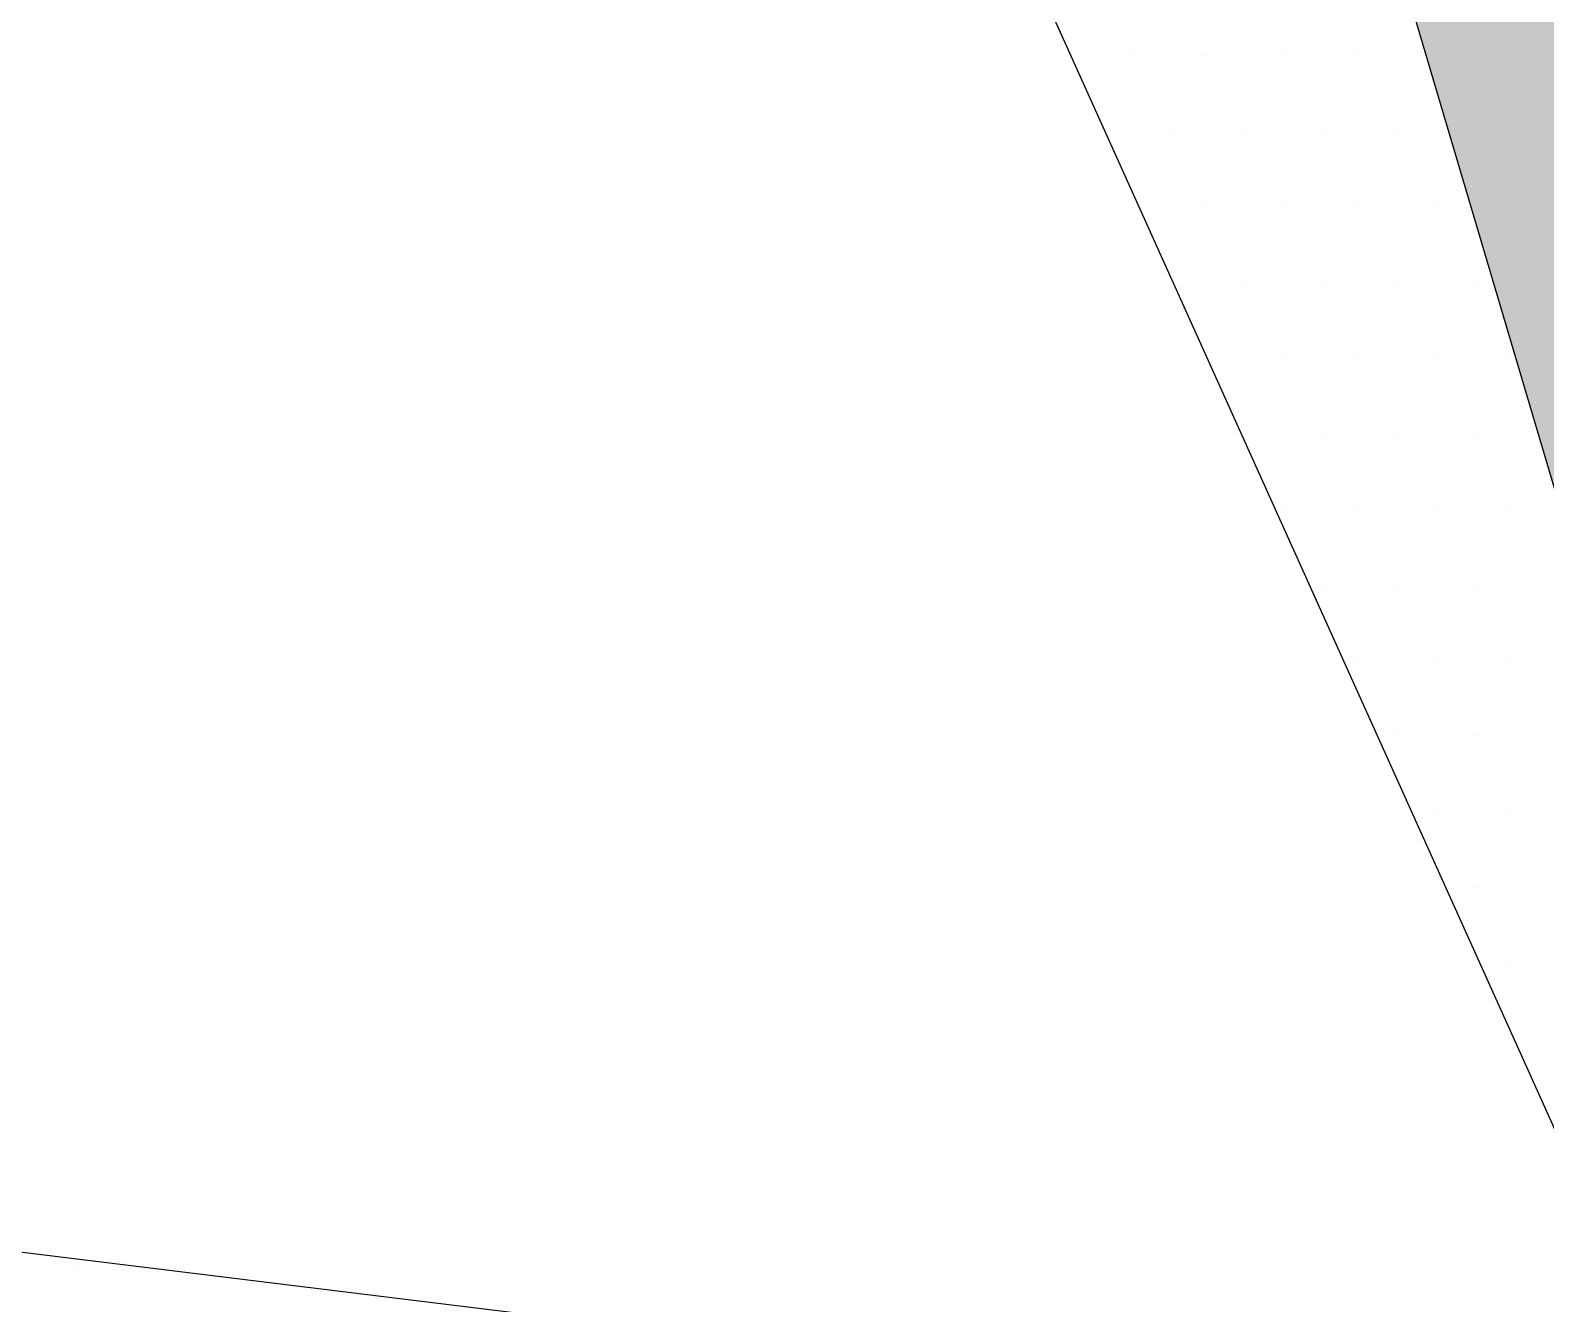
# Model space of a CAD drawing. Header units: millimetres. Extents: x -1573 to 210, y -360 to 557.
# Drawn here: x -498.788 to -497.685, y 30.167 to 31.093 of the extents above; entities that cross this region are included whole.
import ezdxf

# ---------------------------------------------------------------- set-up
doc = ezdxf.new("R2010")
doc.units = ezdxf.units.MM
doc.header["$LTSCALE"] = 2
doc.linetypes.add('CACHEX2', pattern=[0.75, 0.5, -0.25])
for name, color, linetype in [('CALQUE_7', 4, 'Continuous'), ('CARTOUCHE', 7, 'Continuous'), ('rosace', 7, 'Continuous')]:
    doc.layers.add(name, color=color, linetype=linetype)

# ---------------------------------------------------------------- blocks, each defined once
blk = doc.blocks.new('A$C715108E3')
at = {"layer": 'CALQUE_7', "color": 131}
for p, q in [((-13.7177, -0.3047), (-13.7177, -0.3047)), ((-13.6439, -0.3047), (-13.6439, -0.3047)), ((-13.5518, -0.3047), (-13.5518, -0.3047)), ((-13.46, -0.3047), (-13.46, -0.3047)), ((-13.3686, -0.3047), (-13.3686, -0.3047)), ((-13.2767, -0.3047), (-13.2767, -0.3047)), ((-13.1849, -0.3047), (-13.1849, -0.3047)), ((-13.6765, -0.3969), (-13.6765, -0.3969)), ((-13.5976, -0.3969), (-13.5976, -0.3969)), ((-13.5061, -0.3969), (-13.5061, -0.3969)), ((-13.4143, -0.3969), (-13.4143, -0.3969)), ((-13.3225, -0.3969), (-13.3225, -0.3969)), ((-13.231, -0.3969), (-13.231, -0.3969)), ((-13.6351, -0.4884), (-13.6351, -0.4884)), ((-13.5518, -0.4884), (-13.5518, -0.4884)), ((-13.46, -0.4884), (-13.46, -0.4884)), ((-13.3686, -0.4884), (-13.3686, -0.4884)), ((-13.2767, -0.4884), (-13.2767, -0.4884)), ((-13.1849, -0.4884), (-13.1849, -0.4884)), ((-13.5938, -0.5799), (-13.5938, -0.5799)), ((-13.5061, -0.5799), (-13.5061, -0.5799)), ((-13.4143, -0.5799), (-13.4143, -0.5799)), ((-13.3225, -0.5799), (-13.3225, -0.5799)), ((-13.231, -0.5799), (-13.231, -0.5799)), ((-13.5526, -0.6724), (-13.5526, -0.6724)), ((-13.5518, -0.6724), (-13.5518, -0.6724)), ((-13.46, -0.6724), (-13.46, -0.6724)), ((-13.3686, -0.6724), (-13.3686, -0.6724)), ((-13.2767, -0.6724), (-13.2767, -0.6724)), ((-13.1849, -0.6724), (-13.1849, -0.6724)), ((-13.511, -0.7635), (-13.511, -0.7635)), ((-13.5061, -0.7635), (-13.5061, -0.7635)), ((-13.4143, -0.7635), (-13.4143, -0.7635)), ((-13.3225, -0.7635), (-13.3225, -0.7635)), ((-13.231, -0.7635), (-13.231, -0.7635)), ((-13.4698, -0.855), (-13.4698, -0.855)), ((-13.46, -0.855), (-13.46, -0.855)), ((-13.3686, -0.855), (-13.3686, -0.855)), ((-13.2767, -0.855), (-13.2767, -0.855)), ((-13.1849, -0.855), (-13.1849, -0.855)), ((-13.4285, -0.9474), (-13.4285, -0.9474)), ((-13.4143, -0.9474), (-13.4143, -0.9474)), ((-13.3225, -0.9474), (-13.3225, -0.9474)), ((-13.231, -0.9474), (-13.231, -0.9474)), ((-13.3869, -1.0386), (-13.3869, -1.0386)), ((-13.3686, -1.0386), (-13.3686, -1.0386)), ((-13.2767, -1.0386), (-13.2767, -1.0386)), ((-13.1849, -1.0386), (-13.1849, -1.0386)), ((-13.3461, -1.1301), (-13.3461, -1.1301)), ((-13.3225, -1.1301), (-13.3225, -1.1301)), ((-13.231, -1.1301), (-13.231, -1.1301)), ((-13.3045, -1.2223), (-13.3045, -1.2223)), ((-13.2767, -1.2223), (-13.2767, -1.2223)), ((-13.1849, -1.2223), (-13.1849, -1.2223)), ((-13.2632, -1.3138), (-13.2632, -1.3138)), ((-13.231, -1.3138), (-13.231, -1.3138)), ((-13.222, -1.4052), (-13.222, -1.4052)), ((-13.1849, -1.4052), (-13.1849, -1.4052)), ((-13.1806, -1.4974), (-13.1806, -1.4974)), ((-14.9278, -1.7727), (-14.9278, -1.7727))]:
    blk.add_line(p, q, dxfattribs=at)
blk.add_lwpolyline([(-17.4242, -1.4573), (-18.4152, -2.5691), (-18.6566, -2.9311), (-18.705, -3.0278), (-11.9873, -3.7284), (-11.0696, -3.3901), (-10.6346, -2.9311), (-6.8859, 2.3168), (-8.5773, 2.3168), (-9.0123, 2.2688), (-11.5252, -1.2823), (-12.7091, 1.3505), (-13.4102, 1.1331), (-14.1349, 0.795), (-14.1589, 0.6743), (-12.951, -2.0066)], close=True, dxfattribs=at)
blk = doc.blocks.new('A$C581E6685')
at = {"layer": 'rosace'}
blk.add_hatch(color=140, dxfattribs=at).paths.add_polyline_path([(-45.3965, 37.4846), (-41.9745, 25.9278), (-41.7809, 23.8865), (-42.0615, 23.3525), (-44.9268, 21.9767), (-53.1072, 18.3767), (-40.8028, 21.6905), (-39.5666, 22.0268), (-38.2746, 22.2236), (-38.1337, 21.2132), (-33.6363, 11.1845), (-36.0802, 21.4612), (-37.3405, 24.3346), (-37.4251, 24.9804), (-36.9477, 25.4853), (-26.3566, 30.2032), (-37.8747, 26.8339), (-39.7286, 26.4119), (-40.3751, 26.6371), (-40.684, 26.8894)])
at = {"layer": 'rosace', "color": 140}
blk.add_lwpolyline([(-45.3965, 37.4846), (-41.9745, 25.9278), (-41.7804, 23.8865), (-42.0615, 23.3525), (-44.9268, 21.9767), (-53.1072, 18.3767), (-40.8028, 21.6905), (-39.5666, 22.0268), (-38.2739, 22.2236), (-38.1337, 21.2132), (-33.6358, 11.1845), (-36.0802, 21.4612), (-37.3405, 24.3346), (-37.4251, 24.9804), (-36.9477, 25.4853), (-26.3566, 30.2032), (-37.8741, 26.8339), (-39.7286, 26.4119), (-40.3748, 26.6371), (-40.6836, 26.8894)], close=True, dxfattribs=at)
at = {"layer": 'rosace', "color": 32, "linetype": 'CACHEX2', "ltscale": 1.5}
blk.add_ellipse((-38.0538, 23.8138), major_axis=(-19.0311, -3.534), ratio=0.590567, dxfattribs=at)
at = {"layer": 'rosace', "color": 32}
blk.add_ellipse((-37.6144, 23.8499), major_axis=(-13.5768, -4.2839), ratio=0.791971, dxfattribs=at)
at = {"layer": 'CARTOUCHE'}
blk.add_blockref('A$C715108E3', (-31.6739, 36.3189), dxfattribs=at)

msp = doc.modelspace()

# ---------------------------------------------------------------- linework, layer by layer
at = {"layer": 'CARTOUCHE'}
msp.add_rational_spline([(-508.0665, 33.7081), (-508.0665, 22.8169), (-508.0665, 11.9258), (-508.0665, 8.0858), (-504.2265, 8.0858), (-458.6872, 8.0858), (-413.148, 8.0858), (-409.308, 8.0858), (-409.308, 11.9258), (-409.308, 22.8169), (-409.308, 33.7081), (-409.308, 37.5481), (-413.148, 37.5481), (-458.6872, 37.5481), (-504.2265, 37.5481), (-508.0665, 37.5481), (-508.0665, 33.7081)], [1, 1, 1, 0.707106781187, 1, 1, 1, 0.707106781187, 1, 1, 1, 0.707106781187, 1, 1, 1, 0.707106781187, 1], degree=2, knots=[0, 0, 0, 1, 1, 2.570796, 2.570796, 3.570796, 3.570796, 5.141593, 5.141593, 6.141593, 6.141593, 7.712389, 7.712389, 8.712389, 8.712389, 10.283185, 10.283185, 10.283185], dxfattribs=at)

# ---------------------------------------------------------------- block references
at = {"layer": 'CARTOUCHE', "xscale": 0.6, "yscale": 0.6, "zscale": 0.6}
msp.add_blockref('A$C581E6685', (-470.7958, 9.4664), dxfattribs=at)

doc.saveas('drawing.dxf')
